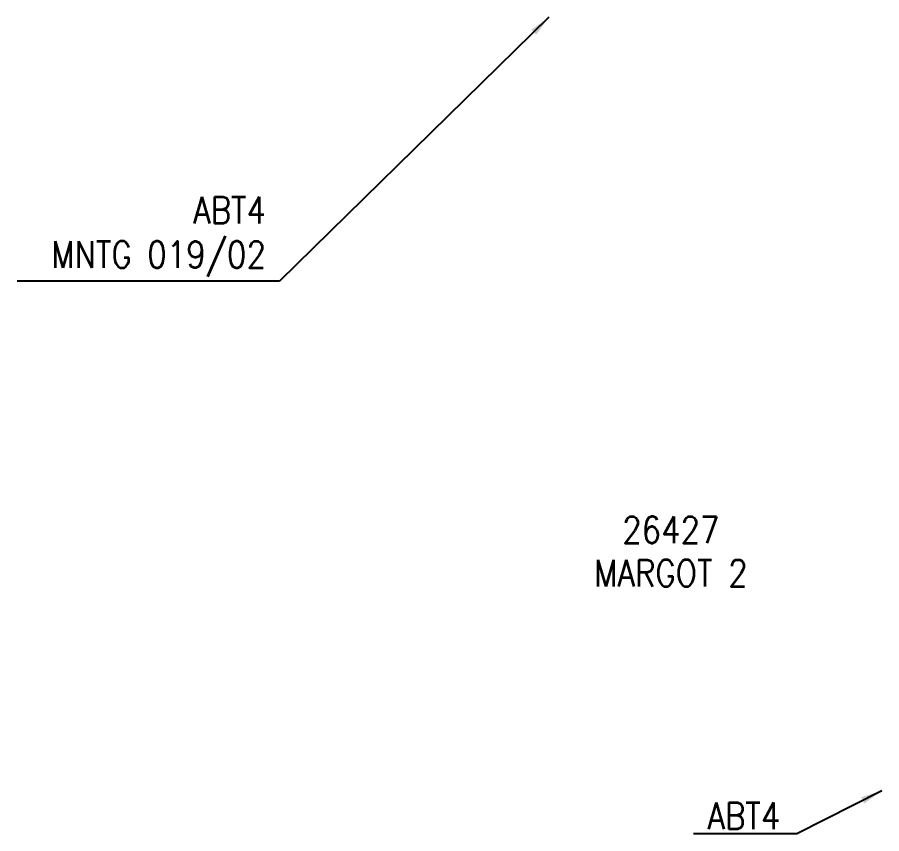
# Model space of a CAD drawing. Header units: millimetres. Extents: x 170001 to 171000, y 147017 to 147908.
# Drawn here: x 170001.38 to 170049.99, y 147771.21 to 147817.12 of the extents above; entities that cross this region are included whole.
import ezdxf
from ezdxf.enums import TextEntityAlignment as Align

# ---------------------------------------------------------------- set-up
doc = ezdxf.new("R2010")
doc.units = ezdxf.units.MM
doc.layers.add('M_200', color=7, linetype='CONTINUOUS')
doc.layers.add('w0430', color=7, linetype='CONTINUOUS')
doc.styles.get("Standard").update_dxf_attribs({"font": 'romans.shx', "width": 0.85})
doc.dimstyles.get("Standard").update_dxf_attribs({"dimtxt": 1.5, "dimasz": 1.2, "dimexe": 0.625, "dimexo": 0.625, "dimgap": 0.25, "dimtad": 1, "dimdec": 1, "dimzin": 0, "dimdsep": 46, "dimtxsty": 'Standard', "dimcen": -0.5, "dimadec": 0, "dimazin": 0, "dimtfac": 1, "dimtdec": 1, "dimtmove": 0, "dimatfit": 3, "dimfxl": 1, "dimtolj": 1, "dimtzin": 0, "dimarcsym": 0})

msp = doc.modelspace()

# ---------------------------------------------------------------- texts
at = {"layer": 'M_200', "color": 252, "width": 0.85}
for s, p in [('26427', (170038.13, 147788.296)), ('MARGOT 2', (170038.13, 147785.868))]:
    msp.add_text(s, height=1.5, dxfattribs=at).set_placement(p, align=Align.MIDDLE_CENTER)
at = {"layer": 'w0430', "color": 252, "linetype": 'Continuous', "char_height": 1.5, "attachment_point": 9}
for s, insert in [('\\A1;ABT4\\PMNTG 019/02', (170015.362, 147802.531)), ('\\A1;ABT4', (170044.289, 147771.457))]:
    msp.add_mtext(s, dxfattribs=dict(at, insert=insert))

# ---------------------------------------------------------------- leaders
at = {"layer": 'w0430', "color": 252, "linetype": 'Continuous', "annotation_type": 0, "has_hookline": 1, "hookline_direction": 1, "text_width": 13.296}
msp.add_leader([(170031.278, 147817.119), (170016.127, 147802.281), (170014.927, 147802.281)], dimstyle='Standard', dxfattribs=at)
at = {"layer": 'w0430', "color": 252, "linetype": 'Continuous', "annotation_type": 0, "has_hookline": 1, "hookline_direction": 1, "text_width": 4.371}
msp.add_leader([(170049.99, 147773.62), (170045.221, 147771.207), (170044.021, 147771.207)], dimstyle='Standard', override={"dimgap": 0.25, "dimtad": 1}, dxfattribs=at)

doc.saveas('drawing.dxf')
